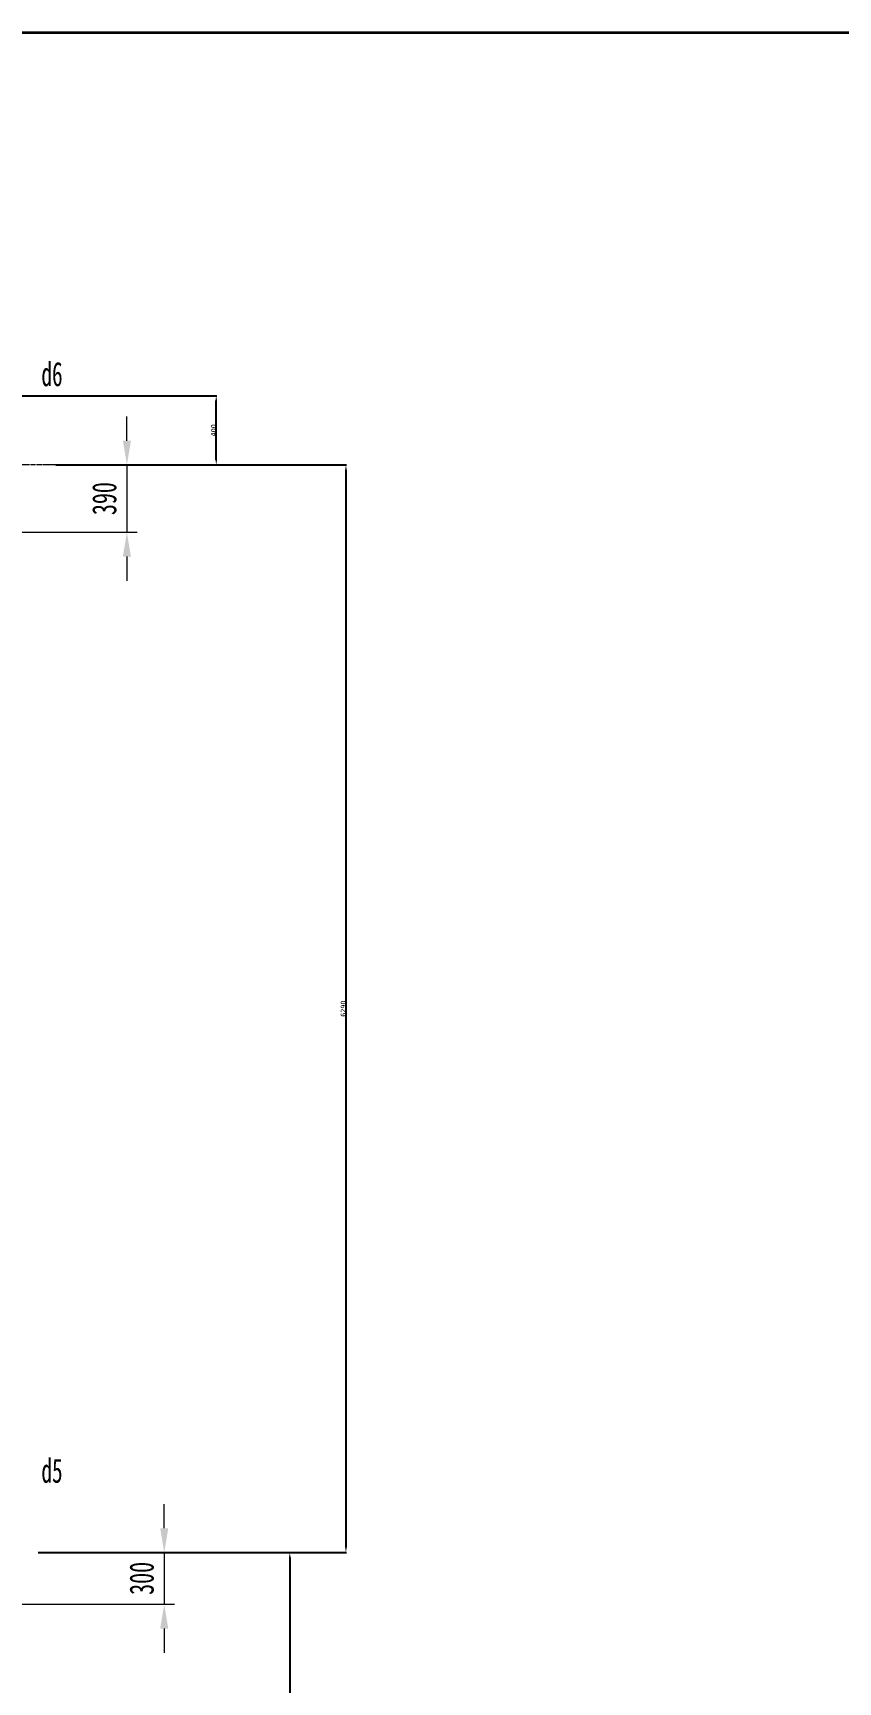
# Model space of a CAD drawing. Header units: millimetres. Extents: x -23892 to 57527, y -540 to 34444.
# Drawn here: x -16670 to -12012, y 24906 to 34444 of the extents above; entities that cross this region are included whole.
import ezdxf

# ---------------------------------------------------------------- set-up
doc = ezdxf.new("R2010")
doc.units = ezdxf.units.MM
doc.linetypes.add('EB_DASHDOT', pattern=[39, 30, -3, 3, -3])
doc.layers.get('0').update_dxf_attribs({"lineweight": 0})
doc.layers.get('Defpoints').update_dxf_attribs({"lineweight": 0})
for name, color, linetype, lineweight in [('CAXA4', 3, 'Continuous', 25), ('中心线', 1, 'EB_DASHDOT', 0), ('粗实线', 7, 'Continuous', 35)]:
    doc.layers.add(name, color=color, linetype=linetype, lineweight=lineweight)
doc.styles.get("Standard").update_dxf_attribs({"font": ''})
doc.styles.add('UserTxtStyle8', font='SimSun.ttf', dxfattribs={"width": 0.647801})
doc.styles.add('标准', font='', dxfattribs={"width": 0.667})
doc.styles.get('Standard').set_extended_font_data('FangSong')
doc.styles.get('标准').set_extended_font_data('FangSong')
doc.dimstyles.get("Standard").update_dxf_attribs({"dimscale": 0, "dimtxt": 30, "dimasz": 30, "dimexe": 2.5, "dimexo": 0, "dimgap": 1, "dimtad": 1, "dimdec": 0, "dimlfac": -1, "dimrnd": 0.1, "dimzin": 0, "dimdsep": 46, "dimtxsty": 'Standard', "dimcen": 0.001, "dimclrd": 3, "dimclre": 3, "dimclrt": 3, "dimadec": 0, "dimazin": 0, "dimtfac": 1, "dimtdec": 0, "dimtmove": 0, "dimatfit": 0, "dimfxl": 1, "dimtolj": 1, "dimtzin": 0, "dimarcsym": 0})

# ---------------------------------------------------------------- blocks, each defined once
blk = doc.blocks.new('*D149')
at = {"color": 3, "lineweight": -2}
for p, q in [((-16245.5, 25655.5), (-15181.6, 25655.5)), ((-15184.1, 25625.5), (-15184.1, 19835.5)), ((-16182.7, 19805.5), (-15181.6, 19805.5))]:
    blk.add_line(p, q, dxfattribs=at)
at = {"color": 3}
for points in [[(-15189.1, 25625.5), (-15179.1, 25625.5), (-15184.1, 25655.5)], [(-15189.1, 19835.5), (-15179.1, 19835.5), (-15184.1, 19805.5)]]:
    blk.add_solid(points, dxfattribs=at)
at = {"layer": 'Defpoints', "color": 0}
for p in [(-16245.5, 25655.5), (-16182.7, 19805.5), (-15184.1, 19805.5)]:
    blk.add_point(p, dxfattribs=at)
at = {"color": 3, "insert": (-15200.1, 22730.5), "char_height": 30, "attachment_point": 5, "rotation": 90}
blk.add_mtext('\\A1;5850', dxfattribs=at)
blk = doc.blocks.new('*D150')
at = {"color": 3, "lineweight": -2}
for p, q in [((-16538.2, 31945.5), (-14856.8, 31945.5)), ((-14859.3, 31915.5), (-14859.3, 25685.5)), ((-16640.2, 25655.5), (-14856.8, 25655.5))]:
    blk.add_line(p, q, dxfattribs=at)
at = {"color": 3}
for points in [[(-14864.3, 31915.5), (-14854.3, 31915.5), (-14859.3, 31945.5)], [(-14864.3, 25685.5), (-14854.3, 25685.5), (-14859.3, 25655.5)]]:
    blk.add_solid(points, dxfattribs=at)
at = {"layer": 'Defpoints', "color": 0}
for p in [(-16538.2, 31945.5), (-16640.2, 25655.5), (-14859.3, 25655.5)]:
    blk.add_point(p, dxfattribs=at)
at = {"color": 3, "insert": (-14875.3, 28800.5), "char_height": 30, "attachment_point": 5, "rotation": 90}
blk.add_mtext('\\A1;6290', dxfattribs=at)
blk = doc.blocks.new('*D151')
at = {"color": 3, "lineweight": -2}
for p, q in [((-17313.3, 32345.5), (-15607.3, 32345.5)), ((-15609.8, 31975.5), (-15609.8, 32315.5)), ((-16538.2, 31945.5), (-15607.3, 31945.5))]:
    blk.add_line(p, q, dxfattribs=at)
at = {"color": 3}
for points in [[(-15614.8, 32315.5), (-15604.8, 32315.5), (-15609.8, 32345.5)], [(-15614.8, 31975.5), (-15604.8, 31975.5), (-15609.8, 31945.5)]]:
    blk.add_solid(points, dxfattribs=at)
at = {"layer": 'Defpoints', "color": 0}
for p in [(-17313.3, 32345.5), (-15609.8, 32345.5), (-16538.2, 31945.5)]:
    blk.add_point(p, dxfattribs=at)
at = {"color": 3, "insert": (-15625.8, 32145.5), "char_height": 30, "attachment_point": 5, "rotation": 90}
blk.add_mtext('\\A1;400', dxfattribs=at)

msp = doc.modelspace()

# ---------------------------------------------------------------- linework, layer by layer
for p, q in [((-16126.7259, 32085.4682), (-16126.7259, 32225.4682)), ((-16478.1946, 31945.4682), (-16066.7259, 31945.4682)), ((-16126.7259, 31945.4682), (-16126.7259, 31555.4482)), ((-17275.2738, 31555.4482), (-16066.7259, 31555.4482)), ((-16126.7259, 31415.4482), (-16126.7259, 31275.4482)), ((-15910.6705, 25795.4695), (-15910.6705, 25935.4695)), ((-16640.2435, 25655.4695), (-15850.6705, 25655.4695)), ((-15910.6705, 25655.4695), (-15910.6705, 25355.4682)), ((-17283.2738, 25355.4682), (-15850.6705, 25355.4682)), ((-15910.6705, 25215.4682), (-15910.6705, 25075.4682))]:
    msp.add_line(p, q)
for points in [[(-16150.0592, 32085.4682), (-16103.3926, 32085.4682), (-16126.7259, 31945.4682)], [(-16150.0592, 31415.4482), (-16103.3926, 31415.4482), (-16126.7259, 31555.4482)], [(-15934.0038, 25795.4695), (-15887.3372, 25795.4695), (-15910.6705, 25655.4695)], [(-15934.0038, 25215.4682), (-15887.3372, 25215.4682), (-15910.6705, 25355.4682)]]:
    msp.add_solid(points)
at = {"layer": '中心线'}
msp.add_line((-16538.1946, 31945.4682), (-17426.644, 31945.4682), dxfattribs=at)
at = {"layer": '粗实线', "color": 1}
msp.add_line((-131.9875, 34443.5283), (-23891.9875, 34443.5283), dxfattribs=at)

# ---------------------------------------------------------------- texts
at = {"char_height": 140, "attachment_point": 5, "rotation": 90, "style": '标准'}
for s, insert in [('\\A1;390', (-16256.7259, 31750.4582)), ('\\A1;300', (-16040.6705, 25505.4689))]:
    msp.add_mtext(s, dxfattribs=dict(at, insert=insert))
at = {"layer": 'CAXA4', "color": 3, "linetype": 'Continuous', "lineweight": 25, "char_height": 140, "attachment_point": 1, "style": 'UserTxtStyle8'}
for s, insert in [('d6', (-16621.8608, 32540.9707)), ('d5', (-16621.8608, 26198.6141))]:
    msp.add_mtext(s, dxfattribs=dict(at, insert=insert))

# ---------------------------------------------------------------- dimensions: what is measured, and where the dimension line sits
for base, p1, p2, picture, middle in [((-15609.7822, 32345.4682), (-16538.1946, 31945.4682), (-17313.2807, 32345.4682), '*D151', (-15625.7822, 32145.4682)), ((-14859.3002, 25655.4695), (-16538.1946, 31945.4682), (-16640.2435, 25655.4695), '*D150', (-14875.3002, 28800.4689)), ((-15184.0859, 19805.4682), (-16245.457, 25655.4695), (-16182.7315, 19805.4682), '*D149', (-15200.0859, 22730.4689))]:
    dim = msp.add_linear_dim(base=base, p1=p1, p2=p2, angle=90, dimstyle='Standard', override={"dimscale": 1})
    dim.commit()
    dim.dimension.update_dxf_attribs({"geometry": picture, "text_midpoint": middle})

doc.saveas('drawing.dxf')
